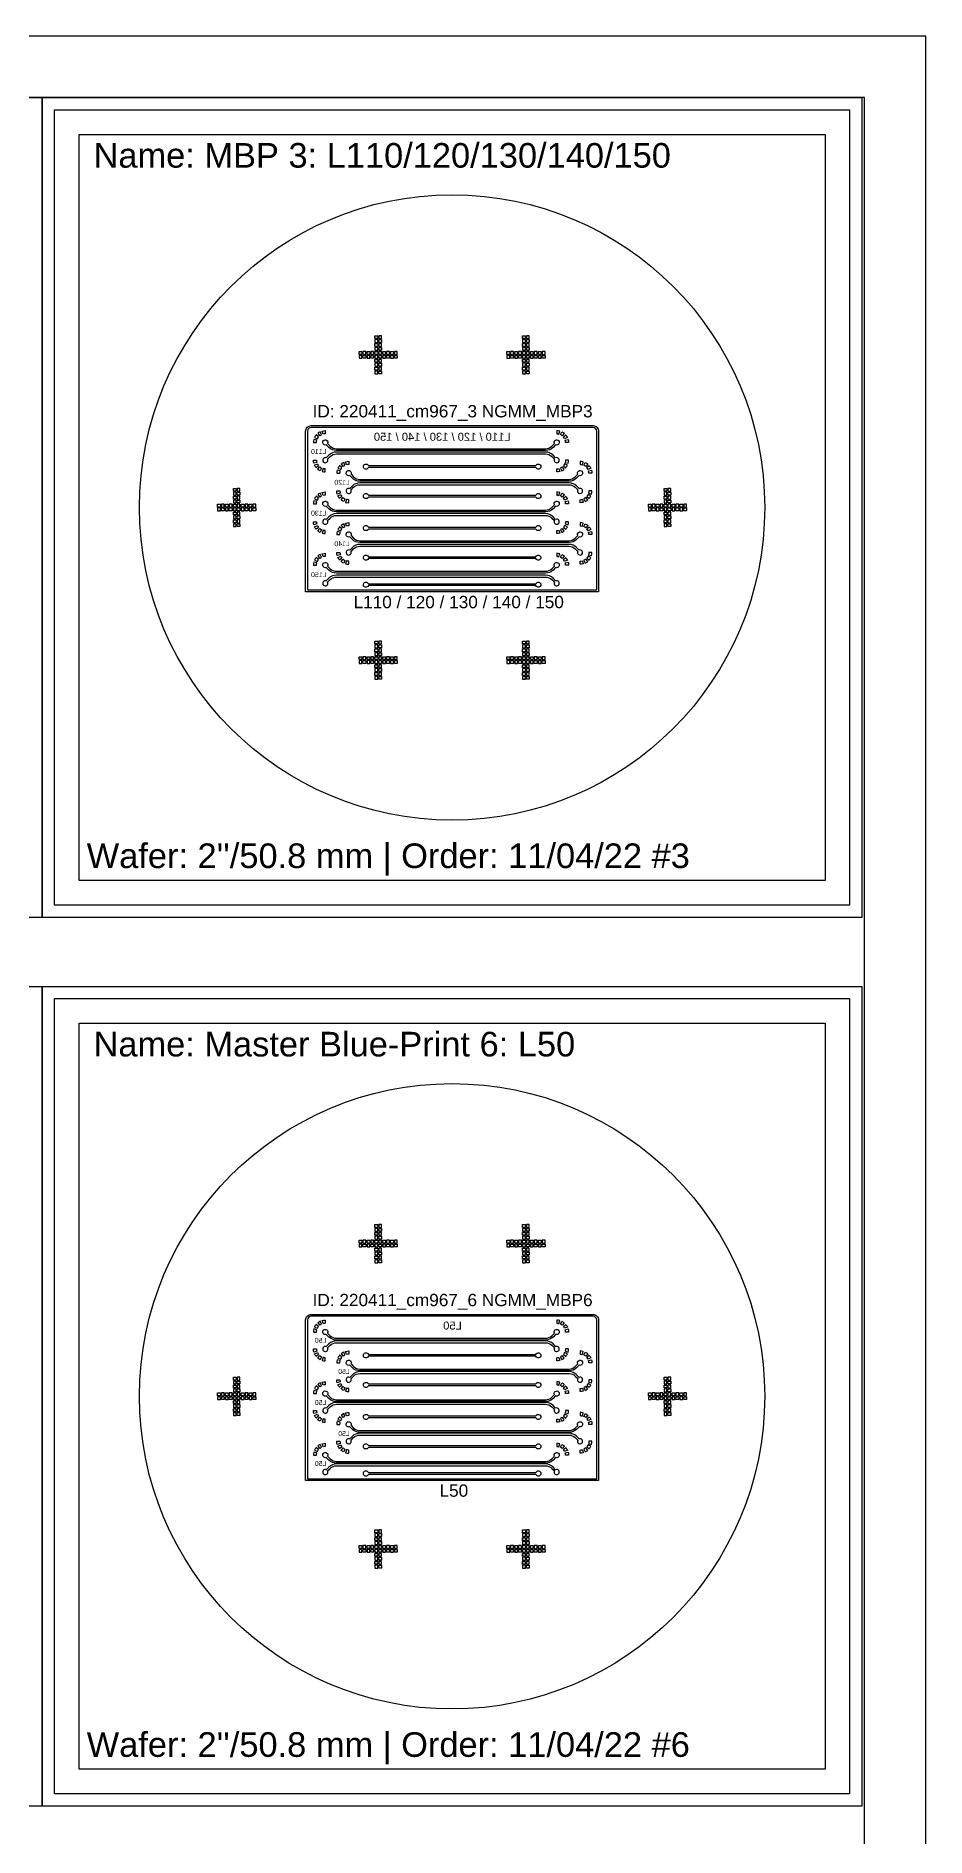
# Model space of a CAD drawing. Extents: x 3 to 210003, y 6 to 297006.
# Drawn here: x 137703 to 210003, y 150706 to 297006 of the extents above; entities that cross this region are included whole.
import ezdxf

# ---------------------------------------------------------------- set-up
doc = ezdxf.new("R2010")
doc.units = 13
doc.header["$MEASUREMENT"] = 0
doc.layers.add('1- Light', color=2, linetype='Continuous')
doc.layers.add('2- Dark', color=4, linetype='Continuous')
doc.styles.get("Standard").update_dxf_attribs({"font": 'Arial.ttf', "height": 4})

msp = doc.modelspace()

# ---------------------------------------------------------------- linework, layer by layer
for points in [[(139203, 291006), (203803, 291006), (203803, 226406), (139203, 226406)], [(141203, 289006), (201803, 289006), (201803, 228406), (141203, 228406)], [(139203, 218806), (203803, 218806), (203803, 154206), (139203, 154206)], [(141203, 216806), (201803, 216806), (201803, 156206), (141203, 156206)]]:
    msp.add_lwpolyline(points, close=True)
at = {"layer": '1- Light'}
for points in [[(165233, 272656), (165463, 272656), (165463, 272426), (165233, 272426)], [(165233, 272116), (165463, 272116), (165463, 272346), (165233, 272346)], [(165773, 272656), (165543, 272656), (165543, 272426), (165773, 272426)], [(165773, 272116), (165543, 272116), (165543, 272346), (165773, 272346)], [(177233, 272656), (177463, 272656), (177463, 272426), (177233, 272426)], [(177233, 272116), (177463, 272116), (177463, 272346), (177233, 272346)], [(177773, 272656), (177543, 272656), (177543, 272426), (177773, 272426)], [(177773, 272116), (177543, 272116), (177543, 272346), (177773, 272346)], [(163953, 271376), (164183, 271376), (164183, 271146), (163953, 271146)], [(163953, 270836), (164183, 270836), (164183, 271066), (163953, 271066)], [(164493, 271376), (164263, 271376), (164263, 271146), (164493, 271146)], [(164493, 270836), (164263, 270836), (164263, 271066), (164493, 271066)], [(164593, 271376), (164823, 271376), (164823, 271146), (164593, 271146)], [(164593, 270836), (164823, 270836), (164823, 271066), (164593, 271066)], [(165133, 271376), (164903, 271376), (164903, 271146), (165133, 271146)], [(165133, 270836), (164903, 270836), (164903, 271066), (165133, 271066)], [(165233, 272016), (165463, 272016), (165463, 271786), (165233, 271786)], [(165233, 271476), (165463, 271476), (165463, 271706), (165233, 271706)], [(165233, 271376), (165463, 271376), (165463, 271146), (165233, 271146)], [(165233, 270836), (165463, 270836), (165463, 271066), (165233, 271066)], [(165233, 270736), (165463, 270736), (165463, 270506), (165233, 270506)], [(165773, 272016), (165543, 272016), (165543, 271786), (165773, 271786)], [(165773, 271476), (165543, 271476), (165543, 271706), (165773, 271706)], [(165773, 271376), (165543, 271376), (165543, 271146), (165773, 271146)], [(165773, 270836), (165543, 270836), (165543, 271066), (165773, 271066)], [(165773, 270736), (165543, 270736), (165543, 270506), (165773, 270506)], [(165873, 271376), (166103, 271376), (166103, 271146), (165873, 271146)], [(165873, 270836), (166103, 270836), (166103, 271066), (165873, 271066)], [(166413, 271376), (166183, 271376), (166183, 271146), (166413, 271146)], [(166413, 270836), (166183, 270836), (166183, 271066), (166413, 271066)], [(166513, 271376), (166743, 271376), (166743, 271146), (166513, 271146)], [(166513, 270836), (166743, 270836), (166743, 271066), (166513, 271066)], [(167053, 271376), (166823, 271376), (166823, 271146), (167053, 271146)], [(167053, 270836), (166823, 270836), (166823, 271066), (167053, 271066)], [(175953, 271376), (176183, 271376), (176183, 271146), (175953, 271146)], [(175953, 270836), (176183, 270836), (176183, 271066), (175953, 271066)], [(176493, 271376), (176263, 271376), (176263, 271146), (176493, 271146)], [(176493, 270836), (176263, 270836), (176263, 271066), (176493, 271066)], [(176593, 271376), (176823, 271376), (176823, 271146), (176593, 271146)], [(176593, 270836), (176823, 270836), (176823, 271066), (176593, 271066)], [(177133, 271376), (176903, 271376), (176903, 271146), (177133, 271146)], [(177133, 270836), (176903, 270836), (176903, 271066), (177133, 271066)], [(177233, 272016), (177463, 272016), (177463, 271786), (177233, 271786)], [(177233, 271476), (177463, 271476), (177463, 271706), (177233, 271706)], [(177233, 271376), (177463, 271376), (177463, 271146), (177233, 271146)], [(177233, 270836), (177463, 270836), (177463, 271066), (177233, 271066)], [(177233, 270736), (177463, 270736), (177463, 270506), (177233, 270506)], [(177773, 272016), (177543, 272016), (177543, 271786), (177773, 271786)], [(177773, 271476), (177543, 271476), (177543, 271706), (177773, 271706)], [(177773, 271376), (177543, 271376), (177543, 271146), (177773, 271146)], [(177773, 270836), (177543, 270836), (177543, 271066), (177773, 271066)], [(177773, 270736), (177543, 270736), (177543, 270506), (177773, 270506)], [(177873, 271376), (178103, 271376), (178103, 271146), (177873, 271146)], [(177873, 270836), (178103, 270836), (178103, 271066), (177873, 271066)], [(178413, 271376), (178183, 271376), (178183, 271146), (178413, 271146)], [(178413, 270836), (178183, 270836), (178183, 271066), (178413, 271066)], [(178513, 271376), (178743, 271376), (178743, 271146), (178513, 271146)], [(178513, 270836), (178743, 270836), (178743, 271066), (178513, 271066)], [(179053, 271376), (178823, 271376), (178823, 271146), (179053, 271146)], [(179053, 270836), (178823, 270836), (178823, 271066), (179053, 271066)], [(165233, 270196), (165463, 270196), (165463, 270426), (165233, 270426)], [(165233, 270096), (165463, 270096), (165463, 269866), (165233, 269866)], [(165233, 269556), (165463, 269556), (165463, 269786), (165233, 269786)], [(165773, 270196), (165543, 270196), (165543, 270426), (165773, 270426)], [(165773, 270096), (165543, 270096), (165543, 269866), (165773, 269866)], [(165773, 269556), (165543, 269556), (165543, 269786), (165773, 269786)], [(177233, 270196), (177463, 270196), (177463, 270426), (177233, 270426)], [(177233, 270096), (177463, 270096), (177463, 269866), (177233, 269866)], [(177233, 269556), (177463, 269556), (177463, 269786), (177233, 269786)], [(177773, 270196), (177543, 270196), (177543, 270426), (177773, 270426)], [(177773, 270096), (177543, 270096), (177543, 269866), (177773, 269866)], [(177773, 269556), (177543, 269556), (177543, 269786), (177773, 269786)], [(152453, 258976), (152683, 258976), (152683, 258746), (152453, 258746)], [(152993, 258976), (152763, 258976), (152763, 258746), (152993, 258746)], [(153093, 258976), (153323, 258976), (153323, 258746), (153093, 258746)], [(153633, 258976), (153403, 258976), (153403, 258746), (153633, 258746)], [(153733, 260256), (153963, 260256), (153963, 260026), (153733, 260026)], [(153733, 259716), (153963, 259716), (153963, 259946), (153733, 259946)], [(153733, 259616), (153963, 259616), (153963, 259386), (153733, 259386)], [(153733, 259076), (153963, 259076), (153963, 259306), (153733, 259306)], [(153733, 258976), (153963, 258976), (153963, 258746), (153733, 258746)], [(154273, 260256), (154043, 260256), (154043, 260026), (154273, 260026)], [(154273, 259716), (154043, 259716), (154043, 259946), (154273, 259946)], [(154273, 259616), (154043, 259616), (154043, 259386), (154273, 259386)], [(154273, 259076), (154043, 259076), (154043, 259306), (154273, 259306)], [(154273, 258976), (154043, 258976), (154043, 258746), (154273, 258746)], [(154373, 258976), (154603, 258976), (154603, 258746), (154373, 258746)], [(154913, 258976), (154683, 258976), (154683, 258746), (154913, 258746)], [(155013, 258976), (155243, 258976), (155243, 258746), (155013, 258746)], [(155553, 258976), (155323, 258976), (155323, 258746), (155553, 258746)], [(187453, 258976), (187683, 258976), (187683, 258746), (187453, 258746)], [(187993, 258976), (187763, 258976), (187763, 258746), (187993, 258746)], [(188093, 258976), (188323, 258976), (188323, 258746), (188093, 258746)], [(188633, 258976), (188403, 258976), (188403, 258746), (188633, 258746)], [(188733, 260256), (188963, 260256), (188963, 260026), (188733, 260026)], [(188733, 259716), (188963, 259716), (188963, 259946), (188733, 259946)], [(188733, 259616), (188963, 259616), (188963, 259386), (188733, 259386)], [(188733, 259076), (188963, 259076), (188963, 259306), (188733, 259306)], [(188733, 258976), (188963, 258976), (188963, 258746), (188733, 258746)], [(189273, 260256), (189043, 260256), (189043, 260026), (189273, 260026)], [(189273, 259716), (189043, 259716), (189043, 259946), (189273, 259946)], [(189273, 259616), (189043, 259616), (189043, 259386), (189273, 259386)], [(189273, 259076), (189043, 259076), (189043, 259306), (189273, 259306)], [(189273, 258976), (189043, 258976), (189043, 258746), (189273, 258746)], [(189373, 258976), (189603, 258976), (189603, 258746), (189373, 258746)], [(189913, 258976), (189683, 258976), (189683, 258746), (189913, 258746)], [(190013, 258976), (190243, 258976), (190243, 258746), (190013, 258746)], [(190553, 258976), (190323, 258976), (190323, 258746), (190553, 258746)], [(152453, 258436), (152683, 258436), (152683, 258666), (152453, 258666)], [(152993, 258436), (152763, 258436), (152763, 258666), (152993, 258666)], [(153093, 258436), (153323, 258436), (153323, 258666), (153093, 258666)], [(153633, 258436), (153403, 258436), (153403, 258666), (153633, 258666)], [(153733, 258436), (153963, 258436), (153963, 258666), (153733, 258666)], [(153733, 258336), (153963, 258336), (153963, 258106), (153733, 258106)], [(153733, 257796), (153963, 257796), (153963, 258026), (153733, 258026)], [(153733, 257696), (153963, 257696), (153963, 257466), (153733, 257466)], [(154273, 258436), (154043, 258436), (154043, 258666), (154273, 258666)], [(154273, 258336), (154043, 258336), (154043, 258106), (154273, 258106)], [(154273, 257796), (154043, 257796), (154043, 258026), (154273, 258026)], [(154273, 257696), (154043, 257696), (154043, 257466), (154273, 257466)], [(154373, 258436), (154603, 258436), (154603, 258666), (154373, 258666)], [(154913, 258436), (154683, 258436), (154683, 258666), (154913, 258666)], [(155013, 258436), (155243, 258436), (155243, 258666), (155013, 258666)], [(155553, 258436), (155323, 258436), (155323, 258666), (155553, 258666)], [(187453, 258436), (187683, 258436), (187683, 258666), (187453, 258666)], [(187993, 258436), (187763, 258436), (187763, 258666), (187993, 258666)], [(188093, 258436), (188323, 258436), (188323, 258666), (188093, 258666)], [(188633, 258436), (188403, 258436), (188403, 258666), (188633, 258666)], [(188733, 258436), (188963, 258436), (188963, 258666), (188733, 258666)], [(188733, 258336), (188963, 258336), (188963, 258106), (188733, 258106)], [(188733, 257796), (188963, 257796), (188963, 258026), (188733, 258026)], [(188733, 257696), (188963, 257696), (188963, 257466), (188733, 257466)], [(189273, 258436), (189043, 258436), (189043, 258666), (189273, 258666)], [(189273, 258336), (189043, 258336), (189043, 258106), (189273, 258106)], [(189273, 257796), (189043, 257796), (189043, 258026), (189273, 258026)], [(189273, 257696), (189043, 257696), (189043, 257466), (189273, 257466)], [(189373, 258436), (189603, 258436), (189603, 258666), (189373, 258666)], [(189913, 258436), (189683, 258436), (189683, 258666), (189913, 258666)], [(190013, 258436), (190243, 258436), (190243, 258666), (190013, 258666)], [(190553, 258436), (190323, 258436), (190323, 258666), (190553, 258666)], [(153733, 257156), (153963, 257156), (153963, 257386), (153733, 257386)], [(154273, 257156), (154043, 257156), (154043, 257386), (154273, 257386)], [(188733, 257156), (188963, 257156), (188963, 257386), (188733, 257386)], [(189273, 257156), (189043, 257156), (189043, 257386), (189273, 257386)], [(165233, 247856), (165463, 247856), (165463, 247626), (165233, 247626)], [(165233, 247316), (165463, 247316), (165463, 247546), (165233, 247546)], [(165773, 247856), (165543, 247856), (165543, 247626), (165773, 247626)], [(165773, 247316), (165543, 247316), (165543, 247546), (165773, 247546)], [(177233, 247856), (177463, 247856), (177463, 247626), (177233, 247626)], [(177233, 247316), (177463, 247316), (177463, 247546), (177233, 247546)], [(177773, 247856), (177543, 247856), (177543, 247626), (177773, 247626)], [(177773, 247316), (177543, 247316), (177543, 247546), (177773, 247546)], [(163953, 246576), (164183, 246576), (164183, 246346), (163953, 246346)], [(163953, 246036), (164183, 246036), (164183, 246266), (163953, 246266)], [(164493, 246576), (164263, 246576), (164263, 246346), (164493, 246346)], [(164493, 246036), (164263, 246036), (164263, 246266), (164493, 246266)], [(164593, 246576), (164823, 246576), (164823, 246346), (164593, 246346)], [(164593, 246036), (164823, 246036), (164823, 246266), (164593, 246266)], [(165133, 246576), (164903, 246576), (164903, 246346), (165133, 246346)], [(165133, 246036), (164903, 246036), (164903, 246266), (165133, 246266)], [(165233, 247216), (165463, 247216), (165463, 246986), (165233, 246986)], [(165233, 246676), (165463, 246676), (165463, 246906), (165233, 246906)], [(165233, 246576), (165463, 246576), (165463, 246346), (165233, 246346)], [(165233, 246036), (165463, 246036), (165463, 246266), (165233, 246266)], [(165233, 245936), (165463, 245936), (165463, 245706), (165233, 245706)], [(165773, 247216), (165543, 247216), (165543, 246986), (165773, 246986)], [(165773, 246676), (165543, 246676), (165543, 246906), (165773, 246906)], [(165773, 246576), (165543, 246576), (165543, 246346), (165773, 246346)], [(165773, 246036), (165543, 246036), (165543, 246266), (165773, 246266)], [(165773, 245936), (165543, 245936), (165543, 245706), (165773, 245706)], [(165873, 246576), (166103, 246576), (166103, 246346), (165873, 246346)], [(165873, 246036), (166103, 246036), (166103, 246266), (165873, 246266)], [(166413, 246576), (166183, 246576), (166183, 246346), (166413, 246346)], [(166413, 246036), (166183, 246036), (166183, 246266), (166413, 246266)], [(166513, 246576), (166743, 246576), (166743, 246346), (166513, 246346)], [(166513, 246036), (166743, 246036), (166743, 246266), (166513, 246266)], [(167053, 246576), (166823, 246576), (166823, 246346), (167053, 246346)], [(167053, 246036), (166823, 246036), (166823, 246266), (167053, 246266)], [(175953, 246576), (176183, 246576), (176183, 246346), (175953, 246346)], [(175953, 246036), (176183, 246036), (176183, 246266), (175953, 246266)], [(176493, 246576), (176263, 246576), (176263, 246346), (176493, 246346)], [(176493, 246036), (176263, 246036), (176263, 246266), (176493, 246266)], [(176593, 246576), (176823, 246576), (176823, 246346), (176593, 246346)], [(176593, 246036), (176823, 246036), (176823, 246266), (176593, 246266)], [(177133, 246576), (176903, 246576), (176903, 246346), (177133, 246346)], [(177133, 246036), (176903, 246036), (176903, 246266), (177133, 246266)], [(177233, 247216), (177463, 247216), (177463, 246986), (177233, 246986)], [(177233, 246676), (177463, 246676), (177463, 246906), (177233, 246906)], [(177233, 246576), (177463, 246576), (177463, 246346), (177233, 246346)], [(177233, 246036), (177463, 246036), (177463, 246266), (177233, 246266)], [(177233, 245936), (177463, 245936), (177463, 245706), (177233, 245706)], [(177773, 247216), (177543, 247216), (177543, 246986), (177773, 246986)], [(177773, 246676), (177543, 246676), (177543, 246906), (177773, 246906)], [(177773, 246576), (177543, 246576), (177543, 246346), (177773, 246346)], [(177773, 246036), (177543, 246036), (177543, 246266), (177773, 246266)], [(177773, 245936), (177543, 245936), (177543, 245706), (177773, 245706)], [(177873, 246576), (178103, 246576), (178103, 246346), (177873, 246346)], [(177873, 246036), (178103, 246036), (178103, 246266), (177873, 246266)], [(178413, 246576), (178183, 246576), (178183, 246346), (178413, 246346)], [(178413, 246036), (178183, 246036), (178183, 246266), (178413, 246266)], [(178513, 246576), (178743, 246576), (178743, 246346), (178513, 246346)], [(178513, 246036), (178743, 246036), (178743, 246266), (178513, 246266)], [(179053, 246576), (178823, 246576), (178823, 246346), (179053, 246346)], [(179053, 246036), (178823, 246036), (178823, 246266), (179053, 246266)], [(165233, 245396), (165463, 245396), (165463, 245626), (165233, 245626)], [(165233, 245296), (165463, 245296), (165463, 245066), (165233, 245066)], [(165233, 244756), (165463, 244756), (165463, 244986), (165233, 244986)], [(165773, 245396), (165543, 245396), (165543, 245626), (165773, 245626)], [(165773, 245296), (165543, 245296), (165543, 245066), (165773, 245066)], [(165773, 244756), (165543, 244756), (165543, 244986), (165773, 244986)], [(177233, 245396), (177463, 245396), (177463, 245626), (177233, 245626)], [(177233, 245296), (177463, 245296), (177463, 245066), (177233, 245066)], [(177233, 244756), (177463, 244756), (177463, 244986), (177233, 244986)], [(177773, 245396), (177543, 245396), (177543, 245626), (177773, 245626)], [(177773, 245296), (177543, 245296), (177543, 245066), (177773, 245066)], [(177773, 244756), (177543, 244756), (177543, 244986), (177773, 244986)], [(165233, 200456), (165463, 200456), (165463, 200226), (165233, 200226)], [(165773, 200456), (165543, 200456), (165543, 200226), (165773, 200226)], [(177233, 200456), (177463, 200456), (177463, 200226), (177233, 200226)], [(177773, 200456), (177543, 200456), (177543, 200226), (177773, 200226)], [(163953, 199176), (164183, 199176), (164183, 198946), (163953, 198946)], [(164493, 199176), (164263, 199176), (164263, 198946), (164493, 198946)], [(164593, 199176), (164823, 199176), (164823, 198946), (164593, 198946)], [(165133, 199176), (164903, 199176), (164903, 198946), (165133, 198946)], [(165233, 199916), (165463, 199916), (165463, 200146), (165233, 200146)], [(165233, 199816), (165463, 199816), (165463, 199586), (165233, 199586)], [(165233, 199276), (165463, 199276), (165463, 199506), (165233, 199506)], [(165233, 199176), (165463, 199176), (165463, 198946), (165233, 198946)], [(165773, 199916), (165543, 199916), (165543, 200146), (165773, 200146)], [(165773, 199816), (165543, 199816), (165543, 199586), (165773, 199586)], [(165773, 199276), (165543, 199276), (165543, 199506), (165773, 199506)], [(165773, 199176), (165543, 199176), (165543, 198946), (165773, 198946)], [(165873, 199176), (166103, 199176), (166103, 198946), (165873, 198946)], [(166413, 199176), (166183, 199176), (166183, 198946), (166413, 198946)], [(166513, 199176), (166743, 199176), (166743, 198946), (166513, 198946)], [(167053, 199176), (166823, 199176), (166823, 198946), (167053, 198946)], [(175953, 199176), (176183, 199176), (176183, 198946), (175953, 198946)], [(176493, 199176), (176263, 199176), (176263, 198946), (176493, 198946)], [(176593, 199176), (176823, 199176), (176823, 198946), (176593, 198946)], [(177133, 199176), (176903, 199176), (176903, 198946), (177133, 198946)], [(177233, 199916), (177463, 199916), (177463, 200146), (177233, 200146)], [(177233, 199816), (177463, 199816), (177463, 199586), (177233, 199586)], [(177233, 199276), (177463, 199276), (177463, 199506), (177233, 199506)], [(177233, 199176), (177463, 199176), (177463, 198946), (177233, 198946)], [(177773, 199916), (177543, 199916), (177543, 200146), (177773, 200146)], [(177773, 199816), (177543, 199816), (177543, 199586), (177773, 199586)], [(177773, 199276), (177543, 199276), (177543, 199506), (177773, 199506)], [(177773, 199176), (177543, 199176), (177543, 198946), (177773, 198946)], [(177873, 199176), (178103, 199176), (178103, 198946), (177873, 198946)], [(178413, 199176), (178183, 199176), (178183, 198946), (178413, 198946)], [(178513, 199176), (178743, 199176), (178743, 198946), (178513, 198946)], [(179053, 199176), (178823, 199176), (178823, 198946), (179053, 198946)], [(163953, 198636), (164183, 198636), (164183, 198866), (163953, 198866)], [(164493, 198636), (164263, 198636), (164263, 198866), (164493, 198866)], [(164593, 198636), (164823, 198636), (164823, 198866), (164593, 198866)], [(165133, 198636), (164903, 198636), (164903, 198866), (165133, 198866)], [(165233, 198636), (165463, 198636), (165463, 198866), (165233, 198866)], [(165233, 198536), (165463, 198536), (165463, 198306), (165233, 198306)], [(165233, 197996), (165463, 197996), (165463, 198226), (165233, 198226)], [(165233, 197896), (165463, 197896), (165463, 197666), (165233, 197666)], [(165233, 197356), (165463, 197356), (165463, 197586), (165233, 197586)], [(165773, 198636), (165543, 198636), (165543, 198866), (165773, 198866)], [(165773, 198536), (165543, 198536), (165543, 198306), (165773, 198306)], [(165773, 197996), (165543, 197996), (165543, 198226), (165773, 198226)], [(165773, 197896), (165543, 197896), (165543, 197666), (165773, 197666)], [(165773, 197356), (165543, 197356), (165543, 197586), (165773, 197586)], [(165873, 198636), (166103, 198636), (166103, 198866), (165873, 198866)], [(166413, 198636), (166183, 198636), (166183, 198866), (166413, 198866)], [(166513, 198636), (166743, 198636), (166743, 198866), (166513, 198866)], [(167053, 198636), (166823, 198636), (166823, 198866), (167053, 198866)], [(175953, 198636), (176183, 198636), (176183, 198866), (175953, 198866)], [(176493, 198636), (176263, 198636), (176263, 198866), (176493, 198866)], [(176593, 198636), (176823, 198636), (176823, 198866), (176593, 198866)], [(177133, 198636), (176903, 198636), (176903, 198866), (177133, 198866)], [(177233, 198636), (177463, 198636), (177463, 198866), (177233, 198866)], [(177233, 198536), (177463, 198536), (177463, 198306), (177233, 198306)], [(177233, 197996), (177463, 197996), (177463, 198226), (177233, 198226)], [(177233, 197896), (177463, 197896), (177463, 197666), (177233, 197666)], [(177233, 197356), (177463, 197356), (177463, 197586), (177233, 197586)], [(177773, 198636), (177543, 198636), (177543, 198866), (177773, 198866)], [(177773, 198536), (177543, 198536), (177543, 198306), (177773, 198306)], [(177773, 197996), (177543, 197996), (177543, 198226), (177773, 198226)], [(177773, 197896), (177543, 197896), (177543, 197666), (177773, 197666)], [(177773, 197356), (177543, 197356), (177543, 197586), (177773, 197586)], [(177873, 198636), (178103, 198636), (178103, 198866), (177873, 198866)], [(178413, 198636), (178183, 198636), (178183, 198866), (178413, 198866)], [(178513, 198636), (178743, 198636), (178743, 198866), (178513, 198866)], [(179053, 198636), (178823, 198636), (178823, 198866), (179053, 198866)], [(153733, 188056), (153963, 188056), (153963, 187826), (153733, 187826)], [(153733, 187516), (153963, 187516), (153963, 187746), (153733, 187746)], [(153733, 187416), (153963, 187416), (153963, 187186), (153733, 187186)], [(154273, 188056), (154043, 188056), (154043, 187826), (154273, 187826)], [(154273, 187516), (154043, 187516), (154043, 187746), (154273, 187746)], [(154273, 187416), (154043, 187416), (154043, 187186), (154273, 187186)], [(188733, 188056), (188963, 188056), (188963, 187826), (188733, 187826)], [(188733, 187516), (188963, 187516), (188963, 187746), (188733, 187746)], [(188733, 187416), (188963, 187416), (188963, 187186), (188733, 187186)], [(189273, 188056), (189043, 188056), (189043, 187826), (189273, 187826)], [(189273, 187516), (189043, 187516), (189043, 187746), (189273, 187746)], [(189273, 187416), (189043, 187416), (189043, 187186), (189273, 187186)], [(152453, 186776), (152683, 186776), (152683, 186546), (152453, 186546)], [(152453, 186236), (152683, 186236), (152683, 186466), (152453, 186466)], [(152993, 186776), (152763, 186776), (152763, 186546), (152993, 186546)], [(152993, 186236), (152763, 186236), (152763, 186466), (152993, 186466)], [(153093, 186776), (153323, 186776), (153323, 186546), (153093, 186546)], [(153093, 186236), (153323, 186236), (153323, 186466), (153093, 186466)], [(153633, 186776), (153403, 186776), (153403, 186546), (153633, 186546)], [(153633, 186236), (153403, 186236), (153403, 186466), (153633, 186466)], [(153733, 186876), (153963, 186876), (153963, 187106), (153733, 187106)], [(153733, 186776), (153963, 186776), (153963, 186546), (153733, 186546)], [(153733, 186236), (153963, 186236), (153963, 186466), (153733, 186466)], [(153733, 186136), (153963, 186136), (153963, 185906), (153733, 185906)], [(153733, 185596), (153963, 185596), (153963, 185826), (153733, 185826)], [(154273, 186876), (154043, 186876), (154043, 187106), (154273, 187106)], [(154273, 186776), (154043, 186776), (154043, 186546), (154273, 186546)], [(154273, 186236), (154043, 186236), (154043, 186466), (154273, 186466)], [(154273, 186136), (154043, 186136), (154043, 185906), (154273, 185906)], [(154273, 185596), (154043, 185596), (154043, 185826), (154273, 185826)], [(154373, 186776), (154603, 186776), (154603, 186546), (154373, 186546)], [(154373, 186236), (154603, 186236), (154603, 186466), (154373, 186466)], [(154913, 186776), (154683, 186776), (154683, 186546), (154913, 186546)], [(154913, 186236), (154683, 186236), (154683, 186466), (154913, 186466)], [(155013, 186776), (155243, 186776), (155243, 186546), (155013, 186546)], [(155013, 186236), (155243, 186236), (155243, 186466), (155013, 186466)], [(155553, 186776), (155323, 186776), (155323, 186546), (155553, 186546)], [(155553, 186236), (155323, 186236), (155323, 186466), (155553, 186466)], [(187453, 186776), (187683, 186776), (187683, 186546), (187453, 186546)], [(187453, 186236), (187683, 186236), (187683, 186466), (187453, 186466)], [(187993, 186776), (187763, 186776), (187763, 186546), (187993, 186546)], [(187993, 186236), (187763, 186236), (187763, 186466), (187993, 186466)], [(188093, 186776), (188323, 186776), (188323, 186546), (188093, 186546)], [(188093, 186236), (188323, 186236), (188323, 186466), (188093, 186466)], [(188633, 186776), (188403, 186776), (188403, 186546), (188633, 186546)], [(188633, 186236), (188403, 186236), (188403, 186466), (188633, 186466)], [(188733, 186876), (188963, 186876), (188963, 187106), (188733, 187106)], [(188733, 186776), (188963, 186776), (188963, 186546), (188733, 186546)], [(188733, 186236), (188963, 186236), (188963, 186466), (188733, 186466)], [(188733, 186136), (188963, 186136), (188963, 185906), (188733, 185906)], [(188733, 185596), (188963, 185596), (188963, 185826), (188733, 185826)], [(189273, 186876), (189043, 186876), (189043, 187106), (189273, 187106)], [(189273, 186776), (189043, 186776), (189043, 186546), (189273, 186546)], [(189273, 186236), (189043, 186236), (189043, 186466), (189273, 186466)], [(189273, 186136), (189043, 186136), (189043, 185906), (189273, 185906)], [(189273, 185596), (189043, 185596), (189043, 185826), (189273, 185826)], [(189373, 186776), (189603, 186776), (189603, 186546), (189373, 186546)], [(189373, 186236), (189603, 186236), (189603, 186466), (189373, 186466)], [(189913, 186776), (189683, 186776), (189683, 186546), (189913, 186546)], [(189913, 186236), (189683, 186236), (189683, 186466), (189913, 186466)], [(190013, 186776), (190243, 186776), (190243, 186546), (190013, 186546)], [(190013, 186236), (190243, 186236), (190243, 186466), (190013, 186466)], [(190553, 186776), (190323, 186776), (190323, 186546), (190553, 186546)], [(190553, 186236), (190323, 186236), (190323, 186466), (190553, 186466)], [(153733, 185496), (153963, 185496), (153963, 185266), (153733, 185266)], [(153733, 184956), (153963, 184956), (153963, 185186), (153733, 185186)], [(154273, 185496), (154043, 185496), (154043, 185266), (154273, 185266)], [(154273, 184956), (154043, 184956), (154043, 185186), (154273, 185186)], [(188733, 185496), (188963, 185496), (188963, 185266), (188733, 185266)], [(188733, 184956), (188963, 184956), (188963, 185186), (188733, 185186)], [(189273, 185496), (189043, 185496), (189043, 185266), (189273, 185266)], [(189273, 184956), (189043, 184956), (189043, 185186), (189273, 185186)], [(165233, 175656), (165463, 175656), (165463, 175426), (165233, 175426)], [(165773, 175656), (165543, 175656), (165543, 175426), (165773, 175426)], [(177233, 175656), (177463, 175656), (177463, 175426), (177233, 175426)], [(177773, 175656), (177543, 175656), (177543, 175426), (177773, 175426)], [(163953, 174376), (164183, 174376), (164183, 174146), (163953, 174146)], [(164493, 174376), (164263, 174376), (164263, 174146), (164493, 174146)], [(164593, 174376), (164823, 174376), (164823, 174146), (164593, 174146)], [(165133, 174376), (164903, 174376), (164903, 174146), (165133, 174146)], [(165233, 175116), (165463, 175116), (165463, 175346), (165233, 175346)], [(165233, 175016), (165463, 175016), (165463, 174786), (165233, 174786)], [(165233, 174476), (165463, 174476), (165463, 174706), (165233, 174706)], [(165233, 174376), (165463, 174376), (165463, 174146), (165233, 174146)], [(165773, 175116), (165543, 175116), (165543, 175346), (165773, 175346)], [(165773, 175016), (165543, 175016), (165543, 174786), (165773, 174786)], [(165773, 174476), (165543, 174476), (165543, 174706), (165773, 174706)], [(165773, 174376), (165543, 174376), (165543, 174146), (165773, 174146)], [(165873, 174376), (166103, 174376), (166103, 174146), (165873, 174146)], [(166413, 174376), (166183, 174376), (166183, 174146), (166413, 174146)], [(166513, 174376), (166743, 174376), (166743, 174146), (166513, 174146)], [(167053, 174376), (166823, 174376), (166823, 174146), (167053, 174146)], [(175953, 174376), (176183, 174376), (176183, 174146), (175953, 174146)], [(176493, 174376), (176263, 174376), (176263, 174146), (176493, 174146)], [(176593, 174376), (176823, 174376), (176823, 174146), (176593, 174146)], [(177133, 174376), (176903, 174376), (176903, 174146), (177133, 174146)], [(177233, 175116), (177463, 175116), (177463, 175346), (177233, 175346)], [(177233, 175016), (177463, 175016), (177463, 174786), (177233, 174786)], [(177233, 174476), (177463, 174476), (177463, 174706), (177233, 174706)], [(177233, 174376), (177463, 174376), (177463, 174146), (177233, 174146)], [(177773, 175116), (177543, 175116), (177543, 175346), (177773, 175346)], [(177773, 175016), (177543, 175016), (177543, 174786), (177773, 174786)], [(177773, 174476), (177543, 174476), (177543, 174706), (177773, 174706)], [(177773, 174376), (177543, 174376), (177543, 174146), (177773, 174146)], [(177873, 174376), (178103, 174376), (178103, 174146), (177873, 174146)], [(178413, 174376), (178183, 174376), (178183, 174146), (178413, 174146)], [(178513, 174376), (178743, 174376), (178743, 174146), (178513, 174146)], [(179053, 174376), (178823, 174376), (178823, 174146), (179053, 174146)], [(163953, 173836), (164183, 173836), (164183, 174066), (163953, 174066)], [(164493, 173836), (164263, 173836), (164263, 174066), (164493, 174066)], [(164593, 173836), (164823, 173836), (164823, 174066), (164593, 174066)], [(165133, 173836), (164903, 173836), (164903, 174066), (165133, 174066)], [(165233, 173836), (165463, 173836), (165463, 174066), (165233, 174066)], [(165233, 173736), (165463, 173736), (165463, 173506), (165233, 173506)], [(165233, 173196), (165463, 173196), (165463, 173426), (165233, 173426)], [(165233, 173096), (165463, 173096), (165463, 172866), (165233, 172866)], [(165233, 172556), (165463, 172556), (165463, 172786), (165233, 172786)], [(165773, 173836), (165543, 173836), (165543, 174066), (165773, 174066)], [(165773, 173736), (165543, 173736), (165543, 173506), (165773, 173506)], [(165773, 173196), (165543, 173196), (165543, 173426), (165773, 173426)], [(165773, 173096), (165543, 173096), (165543, 172866), (165773, 172866)], [(165773, 172556), (165543, 172556), (165543, 172786), (165773, 172786)], [(165873, 173836), (166103, 173836), (166103, 174066), (165873, 174066)], [(166413, 173836), (166183, 173836), (166183, 174066), (166413, 174066)], [(166513, 173836), (166743, 173836), (166743, 174066), (166513, 174066)], [(167053, 173836), (166823, 173836), (166823, 174066), (167053, 174066)], [(175953, 173836), (176183, 173836), (176183, 174066), (175953, 174066)], [(176493, 173836), (176263, 173836), (176263, 174066), (176493, 174066)], [(176593, 173836), (176823, 173836), (176823, 174066), (176593, 174066)], [(177133, 173836), (176903, 173836), (176903, 174066), (177133, 174066)], [(177233, 173836), (177463, 173836), (177463, 174066), (177233, 174066)], [(177233, 173736), (177463, 173736), (177463, 173506), (177233, 173506)], [(177233, 173196), (177463, 173196), (177463, 173426), (177233, 173426)], [(177233, 173096), (177463, 173096), (177463, 172866), (177233, 172866)], [(177233, 172556), (177463, 172556), (177463, 172786), (177233, 172786)], [(177773, 173836), (177543, 173836), (177543, 174066), (177773, 174066)], [(177773, 173736), (177543, 173736), (177543, 173506), (177773, 173506)], [(177773, 173196), (177543, 173196), (177543, 173426), (177773, 173426)], [(177773, 173096), (177543, 173096), (177543, 172866), (177773, 172866)], [(177773, 172556), (177543, 172556), (177543, 172786), (177773, 172786)], [(177873, 173836), (178103, 173836), (178103, 174066), (177873, 174066)], [(178413, 173836), (178183, 173836), (178183, 174066), (178413, 174066)], [(178513, 173836), (178743, 173836), (178743, 174066), (178513, 174066)], [(179053, 173836), (178823, 173836), (178823, 174066), (179053, 174066)]]:
    msp.add_lwpolyline(points, close=True, dxfattribs=at)
for points in [[(183403, 252056), (183403, 251856), (159603, 251856), (159603, 252056), (159603, 264906, -0.4142136), (160053, 265356), (182953, 265356, -0.4142136), (183403, 264906)], [(183253, 252206), (183253, 264906, 0.4142136), (182953, 265206), (160053, 265206, 0.4142136), (159753, 264906), (159753, 252206), (159753, 252006), (183253, 252006)], [(160904, 264633), (160798, 264859, 0.0655435), (160587, 264724), (160747, 264533, -0.0655435)], [(161020, 264675), (160955, 264916, -0.0655435), (161204, 264949), (161204, 264699, 0.0655435)], [(180186, 264675), (180251, 264916, 0.0655435), (180002, 264949), (180002, 264699, -0.0655435)], [(180303, 264633), (180408, 264859, -0.0655435), (180620, 264724), (180459, 264533, 0.0655435)], [(160518, 264173), (160276, 264237, 0.0655435), (160244, 263989), (160494, 263989, -0.0655435)], [(160660, 264445), (160468, 264606, 0.0655435), (160334, 264395), (160560, 264289, -0.0655435)], [(162103, 263333, -0.1989124), (161502, 263582), (161288, 263797, -5.4151681), (161395, 263902), (161608, 263689, 0.1989124), (162103, 263483), (179103, 263483, 0.1989124), (179598, 263689), (179811, 263902, -5.4151681), (179918, 263797), (179704, 263582, -0.1989124), (179103, 263333)], [(180546, 264445), (180738, 264606, -0.0655435), (180873, 264395), (180646, 264289, 0.0655435)], [(180688, 264173), (180930, 264237, -0.0655435), (180962, 263989), (180712, 263989, 0.0655435)], [(160518, 262367), (160276, 262302, -0.0655435), (160244, 262550), (160494, 262550, 0.0655435)], [(160660, 262094), (160468, 261933, -0.0655435), (160334, 262145), (160560, 262250, 0.0655435)], [(160904, 261907), (160798, 261680, -0.0655435), (160587, 261815), (160747, 262007, 0.0655435)], [(162103, 263206, 0.1989124), (161502, 262957), (161288, 262743, 5.4151681), (161395, 262638), (161608, 262851, -0.1989124), (162103, 263056), (179103, 263056, -0.1989124), (179598, 262851), (179811, 262638, 5.4151681), (179918, 262743), (179704, 262957, 0.1989124), (179103, 263206)], [(162560, 261953), (162368, 262114, 0.0655435), (162234, 261902), (162460, 261797, -0.0655435)], [(162804, 262140), (162698, 262367, 0.0655435), (162487, 262232), (162647, 262040, -0.0655435)], [(162920, 262182), (162855, 262424, -0.0655435), (163104, 262457), (163104, 262207, 0.0655435)], [(171507, 261956), (164703, 261956, -5.4153394), (164703, 262106), (171507, 262106), (171582, 262106), (178315, 262106, -5.4153394), (178315, 261956)], [(180303, 261907), (180408, 261680, 0.0655435), (180620, 261815), (180459, 262007, -0.0655435)], [(180546, 262094), (180738, 261933, 0.0655435), (180873, 262145), (180646, 262250, -0.0655435)], [(180688, 262367), (180930, 262302, 0.0655435), (180962, 262550), (180712, 262550, -0.0655435)], [(182086, 262182), (182151, 262424, 0.0655435), (181902, 262457), (181902, 262207, -0.0655435)], [(182203, 262140), (182308, 262367, -0.0655435), (182520, 262232), (182359, 262040, 0.0655435)], [(182446, 261953), (182638, 262114, -0.0655435), (182773, 261902), (182546, 261797, 0.0655435)], [(161020, 261865), (160955, 261623, 0.0655435), (161204, 261590), (161204, 261840, -0.0655435)], [(162418, 261680), (162176, 261745, 0.0655435), (162144, 261497), (162394, 261497, -0.0655435)], [(164003, 260841, -0.1989124), (163402, 261090), (163188, 261304, -5.4151681), (163295, 261409), (163508, 261196, 0.1989124), (164003, 260991), (181003, 260991, 0.1989124), (181498, 261196), (181711, 261409, -5.4151681), (181818, 261304), (181604, 261090, -0.1989124), (181003, 260841)], [(164003, 260706, 0.1989124), (163402, 260457), (163188, 260243, 5.4151681), (163295, 260138), (163508, 260351, -0.1989124), (164003, 260556), (181003, 260556, -0.1989124), (181498, 260351), (181711, 260138, 5.4151681), (181818, 260243), (181604, 260457, 0.1989124), (181003, 260706)], [(180186, 261865), (180251, 261623, -0.0655435), (180002, 261590), (180002, 261840, 0.0655435)], [(182588, 261680), (182830, 261745, -0.0655435), (182862, 261497), (182612, 261497, 0.0655435)], [(160518, 259190), (160276, 259255, 0.0655435), (160244, 259007), (160494, 259007, -0.0655435)], [(160660, 259463), (160468, 259624, 0.0655435), (160334, 259412), (160560, 259307, -0.0655435)], [(160904, 259650), (160798, 259877, 0.0655435), (160587, 259742), (160747, 259550, -0.0655435)], [(161020, 259692), (160955, 259934, -0.0655435), (161204, 259967), (161204, 259717, 0.0655435)], [(162103, 258351, -0.1989124), (161502, 258600), (161288, 258814, -5.4151681), (161395, 258919), (161608, 258706, 0.1989124), (162103, 258501), (179103, 258501, 0.1989124), (179598, 258706), (179811, 258919, -5.4151681), (179918, 258814), (179704, 258600, -0.1989124), (179103, 258351)], [(162418, 259867), (162176, 259802, -0.0655435), (162144, 260050), (162394, 260050, 0.0655435)], [(162560, 259594), (162368, 259433, -0.0655435), (162234, 259645), (162460, 259750, 0.0655435)], [(162804, 259407), (162698, 259180, -0.0655435), (162487, 259315), (162647, 259507, 0.0655435)], [(162920, 259365), (162855, 259123, 0.0655435), (163104, 259090), (163104, 259340, -0.0655435)], [(171507, 259556), (164703, 259556, -5.4153394), (164703, 259706), (171507, 259706), (171582, 259706), (178315, 259706, -5.4153394), (178315, 259556)], [(180186, 259692), (180251, 259934, 0.0655435), (180002, 259967), (180002, 259717, -0.0655435)], [(180303, 259650), (180408, 259877, -0.0655435), (180620, 259742), (180459, 259550, 0.0655435)], [(180546, 259463), (180738, 259624, -0.0655435), (180873, 259412), (180646, 259307, 0.0655435)], [(180688, 259190), (180930, 259255, -0.0655435), (180962, 259007), (180712, 259007, 0.0655435)], [(182086, 259365), (182151, 259123, -0.0655435), (181902, 259090), (181902, 259340, 0.0655435)], [(182203, 259407), (182308, 259180, 0.0655435), (182520, 259315), (182359, 259507, -0.0655435)], [(182446, 259594), (182638, 259433, 0.0655435), (182773, 259645), (182546, 259750, -0.0655435)], [(182588, 259867), (182830, 259802, 0.0655435), (182862, 260050), (182612, 260050, -0.0655435)], [(160518, 257367), (160276, 257302, -0.0655435), (160244, 257550), (160494, 257550, 0.0655435)], [(162103, 258206, 0.1989124), (161502, 257957), (161288, 257743, 5.4151681), (161395, 257638), (161608, 257851, -0.1989124), (162103, 258056), (179103, 258056, -0.1989124), (179598, 257851), (179811, 257638, 5.4151681), (179918, 257743), (179704, 257957, 0.1989124), (179103, 258206)], [(180688, 257367), (180930, 257302, 0.0655435), (180962, 257550), (180712, 257550, -0.0655435)], [(160660, 257094), (160468, 256933, -0.0655435), (160334, 257145), (160560, 257250, 0.0655435)], [(160904, 256907), (160798, 256680, -0.0655435), (160587, 256815), (160747, 257007, 0.0655435)], [(161020, 256865), (160955, 256623, 0.0655435), (161204, 256590), (161204, 256840, -0.0655435)], [(162418, 256700), (162176, 256765, 0.0655435), (162144, 256517), (162394, 256517, -0.0655435)], [(162560, 256973), (162368, 257134, 0.0655435), (162234, 256922), (162460, 256817, -0.0655435)], [(162804, 257160), (162698, 257387, 0.0655435), (162487, 257252), (162647, 257060, -0.0655435)], [(162920, 257202), (162855, 257444, -0.0655435), (163104, 257477), (163104, 257227, 0.0655435)], [(164003, 255861, -0.1989124), (163402, 256110), (163188, 256324, -5.4151681), (163295, 256429), (163508, 256216, 0.1989124), (164003, 256011), (181003, 256011, 0.1989124), (181498, 256216), (181711, 256429, -5.4151681), (181818, 256324), (181604, 256110, -0.1989124), (181003, 255861)], [(171507, 256956), (164703, 256956, -5.4153394), (164703, 257106), (171507, 257106), (171582, 257106), (178315, 257106, -5.4153394), (178315, 256956)], [(180186, 256865), (180251, 256623, -0.0655435), (180002, 256590), (180002, 256840, 0.0655435)], [(180303, 256907), (180408, 256680, 0.0655435), (180620, 256815), (180459, 257007, -0.0655435)], [(180546, 257094), (180738, 256933, 0.0655435), (180873, 257145), (180646, 257250, -0.0655435)], [(182086, 257202), (182151, 257444, 0.0655435), (181902, 257477), (181902, 257227, -0.0655435)], [(182203, 257160), (182308, 257387, -0.0655435), (182520, 257252), (182359, 257060, 0.0655435)], [(182446, 256973), (182638, 257134, -0.0655435), (182773, 256922), (182546, 256817, 0.0655435)], [(182588, 256700), (182830, 256765, -0.0655435), (182862, 256517), (182612, 256517, 0.0655435)], [(160660, 254483), (160468, 254644, 0.0655435), (160334, 254432), (160560, 254327, -0.0655435)], [(160904, 254670), (160798, 254897, 0.0655435), (160587, 254762), (160747, 254570, -0.0655435)], [(161020, 254712), (160955, 254954, -0.0655435), (161204, 254987), (161204, 254737, 0.0655435)], [(162418, 254867), (162176, 254802, -0.0655435), (162144, 255050), (162394, 255050, 0.0655435)], [(162560, 254594), (162368, 254433, -0.0655435), (162234, 254645), (162460, 254750, 0.0655435)], [(164003, 255706, 0.1989124), (163402, 255457), (163188, 255243, 5.4151681), (163295, 255138), (163508, 255351, -0.1989124), (164003, 255556), (181003, 255556, -0.1989124), (181498, 255351), (181711, 255138, 5.4151681), (181818, 255243), (181604, 255457, 0.1989124), (181003, 255706)], [(171507, 254556), (164703, 254556, -5.4153394), (164703, 254706), (171507, 254706), (171582, 254706), (178315, 254706, -5.4153394), (178315, 254556)], [(180186, 254712), (180251, 254954, 0.0655435), (180002, 254987), (180002, 254737, -0.0655435)], [(180303, 254670), (180408, 254897, -0.0655435), (180620, 254762), (180459, 254570, 0.0655435)], [(180546, 254483), (180738, 254644, -0.0655435), (180873, 254432), (180646, 254327, 0.0655435)], [(182446, 254594), (182638, 254433, 0.0655435), (182773, 254645), (182546, 254750, -0.0655435)], [(182588, 254867), (182830, 254802, 0.0655435), (182862, 255050), (182612, 255050, -0.0655435)], [(160518, 254210), (160276, 254275, 0.0655435), (160244, 254027), (160494, 254027, -0.0655435)], [(162103, 253371, -0.1989124), (161502, 253620), (161288, 253834, -5.4151681), (161395, 253939), (161608, 253726, 0.1989124), (162103, 253521), (179103, 253521, 0.1989124), (179598, 253726), (179811, 253939, -5.4151681), (179918, 253834), (179704, 253620, -0.1989124), (179103, 253371)], [(162103, 253206, 0.1989124), (161502, 252957), (161288, 252743, 5.4151681), (161395, 252638), (161608, 252851, -0.1989124), (162103, 253056), (179103, 253056, -0.1989124), (179598, 252851), (179811, 252638, 5.4151681), (179918, 252743), (179704, 252957, 0.1989124), (179103, 253206)], [(162804, 254407), (162698, 254180, -0.0655435), (162487, 254315), (162647, 254507, 0.0655435)], [(162920, 254365), (162855, 254123, 0.0655435), (163104, 254090), (163104, 254340, -0.0655435)], [(180688, 254210), (180930, 254275, -0.0655435), (180962, 254027), (180712, 254027, 0.0655435)], [(182086, 254365), (182151, 254123, -0.0655435), (181902, 254090), (181902, 254340, 0.0655435)], [(182203, 254407), (182308, 254180, 0.0655435), (182520, 254315), (182359, 254507, -0.0655435)], [(171507, 252356), (164703, 252356, -5.4153394), (164703, 252506), (171507, 252506), (171582, 252506), (178315, 252506, -5.4153394), (178315, 252356)], [(183403, 179856), (183403, 179656), (159603, 179656), (159603, 179856), (159603, 192706, -0.4142136), (160053, 193156), (182953, 193156, -0.4142136), (183403, 192706)], [(183253, 180006), (183253, 192706, 0.4142136), (182953, 193006), (160053, 193006, 0.4142136), (159753, 192706), (159753, 180006), (159753, 179806), (183253, 179806)], [(160518, 191910), (160276, 191975, 0.0655435), (160244, 191727), (160494, 191727, -0.0655435)], [(160660, 192183), (160468, 192344, 0.0655435), (160334, 192132), (160560, 192027, -0.0655435)], [(160904, 192370), (160798, 192597, 0.0655435), (160587, 192462), (160747, 192270, -0.0655435)], [(161020, 192412), (160955, 192654, -0.0655435), (161204, 192687), (161204, 192437, 0.0655435)], [(162103, 191071, -0.1989124), (161502, 191320), (161288, 191534, -5.4151681), (161395, 191639), (161608, 191426, 0.1989124), (162103, 191221), (179103, 191221, 0.1989124), (179598, 191426), (179811, 191639, -5.4151681), (179918, 191534), (179704, 191320, -0.1989124), (179103, 191071)], [(180186, 192412), (180251, 192654, 0.0655435), (180002, 192687), (180002, 192437, -0.0655435)], [(180303, 192370), (180408, 192597, -0.0655435), (180620, 192462), (180459, 192270, 0.0655435)], [(180546, 192183), (180738, 192344, -0.0655435), (180873, 192132), (180646, 192027, 0.0655435)], [(180688, 191910), (180930, 191975, -0.0655435), (180962, 191727), (180712, 191727, 0.0655435)], [(160518, 190167), (160276, 190102, -0.0655435), (160244, 190350), (160494, 190350, 0.0655435)], [(162103, 191006, 0.1989124), (161502, 190757), (161288, 190543, 5.4151681), (161395, 190438), (161608, 190651, -0.1989124), (162103, 190856), (179103, 190856, -0.1989124), (179598, 190651), (179811, 190438, 5.4151681), (179918, 190543), (179704, 190757, 0.1989124), (179103, 191006)], [(180688, 190167), (180930, 190102, 0.0655435), (180962, 190350), (180712, 190350, -0.0655435)], [(160660, 189894), (160468, 189733, -0.0655435), (160334, 189945), (160560, 190050, 0.0655435)], [(160904, 189707), (160798, 189480, -0.0655435), (160587, 189615), (160747, 189807, 0.0655435)], [(161020, 189665), (160955, 189423, 0.0655435), (161204, 189390), (161204, 189640, -0.0655435)], [(162418, 189410), (162176, 189475, 0.0655435), (162144, 189227), (162394, 189227, -0.0655435)], [(162560, 189683), (162368, 189844, 0.0655435), (162234, 189632), (162460, 189527, -0.0655435)], [(162804, 189870), (162698, 190097, 0.0655435), (162487, 189962), (162647, 189770, -0.0655435)], [(162920, 189912), (162855, 190154, -0.0655435), (163104, 190187), (163104, 189937, 0.0655435)], [(164003, 188571, -0.1989124), (163402, 188820), (163188, 189034, -5.4151681), (163295, 189139), (163508, 188926, 0.1989124), (164003, 188721), (181003, 188721, 0.1989124), (181498, 188926), (181711, 189139, -5.4151681), (181818, 189034), (181604, 188820, -0.1989124), (181003, 188571)], [(171507, 189756), (164703, 189756, -5.4153394), (164703, 189906), (171507, 189906), (171582, 189906), (178315, 189906, -5.4153394), (178315, 189756)], [(180186, 189665), (180251, 189423, -0.0655435), (180002, 189390), (180002, 189640, 0.0655435)], [(180303, 189707), (180408, 189480, 0.0655435), (180620, 189615), (180459, 189807, -0.0655435)], [(180546, 189894), (180738, 189733, 0.0655435), (180873, 189945), (180646, 190050, -0.0655435)], [(182086, 189912), (182151, 190154, 0.0655435), (181902, 190187), (181902, 189937, -0.0655435)], [(182203, 189870), (182308, 190097, -0.0655435), (182520, 189962), (182359, 189770, 0.0655435)], [(182446, 189683), (182638, 189844, -0.0655435), (182773, 189632), (182546, 189527, 0.0655435)], [(182588, 189410), (182830, 189475, -0.0655435), (182862, 189227), (182612, 189227, 0.0655435)], [(160660, 187183), (160468, 187344, 0.0655435), (160334, 187132), (160560, 187027, -0.0655435)], [(160904, 187370), (160798, 187597, 0.0655435), (160587, 187462), (160747, 187270, -0.0655435)], [(161020, 187412), (160955, 187654, -0.0655435), (161204, 187687), (161204, 187437, 0.0655435)], [(162418, 187667), (162176, 187602, -0.0655435), (162144, 187850), (162394, 187850, 0.0655435)], [(162560, 187394), (162368, 187233, -0.0655435), (162234, 187445), (162460, 187550, 0.0655435)], [(162804, 187207), (162698, 186980, -0.0655435), (162487, 187115), (162647, 187307, 0.0655435)], [(164003, 188506, 0.1989124), (163402, 188257), (163188, 188043, 5.4151681), (163295, 187938), (163508, 188151, -0.1989124), (164003, 188356), (181003, 188356, -0.1989124), (181498, 188151), (181711, 187938, 5.4151681), (181818, 188043), (181604, 188257, 0.1989124), (181003, 188506)], [(171507, 187356), (164703, 187356, -5.4153394), (164703, 187506), (171507, 187506), (171582, 187506), (178315, 187506, -5.4153394), (178315, 187356)], [(180186, 187412), (180251, 187654, 0.0655435), (180002, 187687), (180002, 187437, -0.0655435)], [(180303, 187370), (180408, 187597, -0.0655435), (180620, 187462), (180459, 187270, 0.0655435)], [(180546, 187183), (180738, 187344, -0.0655435), (180873, 187132), (180646, 187027, 0.0655435)], [(182203, 187207), (182308, 186980, 0.0655435), (182520, 187115), (182359, 187307, -0.0655435)], [(182446, 187394), (182638, 187233, 0.0655435), (182773, 187445), (182546, 187550, -0.0655435)], [(182588, 187667), (182830, 187602, 0.0655435), (182862, 187850), (182612, 187850, -0.0655435)], [(160518, 186910), (160276, 186975, 0.0655435), (160244, 186727), (160494, 186727, -0.0655435)], [(162103, 186071, -0.1989124), (161502, 186320), (161288, 186534, -5.4151681), (161395, 186639), (161608, 186426, 0.1989124), (162103, 186221), (179103, 186221, 0.1989124), (179598, 186426), (179811, 186639, -5.4151681), (179918, 186534), (179704, 186320, -0.1989124), (179103, 186071)], [(162103, 186006, 0.1989124), (161502, 185757), (161288, 185543, 5.4151681), (161395, 185438), (161608, 185651, -0.1989124), (162103, 185856), (179103, 185856, -0.1989124), (179598, 185651), (179811, 185438, 5.4151681), (179918, 185543), (179704, 185757, 0.1989124), (179103, 186006)], [(162920, 187165), (162855, 186923, 0.0655435), (163104, 186890), (163104, 187140, -0.0655435)], [(180688, 186910), (180930, 186975, -0.0655435), (180962, 186727), (180712, 186727, 0.0655435)], [(182086, 187165), (182151, 186923, -0.0655435), (181902, 186890), (181902, 187140, 0.0655435)], [(160518, 185167), (160276, 185102, -0.0655435), (160244, 185350), (160494, 185350, 0.0655435)], [(160660, 184894), (160468, 184733, -0.0655435), (160334, 184945), (160560, 185050, 0.0655435)], [(160904, 184707), (160798, 184480, -0.0655435), (160587, 184615), (160747, 184807, 0.0655435)], [(161020, 184665), (160955, 184423, 0.0655435), (161204, 184390), (161204, 184640, -0.0655435)], [(162418, 184410), (162176, 184475, 0.0655435), (162144, 184227), (162394, 184227, -0.0655435)], [(162560, 184683), (162368, 184844, 0.0655435), (162234, 184632), (162460, 184527, -0.0655435)], [(162804, 184870), (162698, 185097, 0.0655435), (162487, 184962), (162647, 184770, -0.0655435)], [(162920, 184912), (162855, 185154, -0.0655435), (163104, 185187), (163104, 184937, 0.0655435)], [(164003, 183571, -0.1989124), (163402, 183820), (163188, 184034, -5.4151681), (163295, 184139), (163508, 183926, 0.1989124), (164003, 183721), (181003, 183721, 0.1989124), (181498, 183926), (181711, 184139, -5.4151681), (181818, 184034), (181604, 183820, -0.1989124), (181003, 183571)], [(171507, 184756), (164703, 184756, -5.4153394), (164703, 184906), (171507, 184906), (171582, 184906), (178315, 184906, -5.4153394), (178315, 184756)], [(180186, 184665), (180251, 184423, -0.0655435), (180002, 184390), (180002, 184640, 0.0655435)], [(180303, 184707), (180408, 184480, 0.0655435), (180620, 184615), (180459, 184807, -0.0655435)], [(180546, 184894), (180738, 184733, 0.0655435), (180873, 184945), (180646, 185050, -0.0655435)], [(180688, 185167), (180930, 185102, 0.0655435), (180962, 185350), (180712, 185350, -0.0655435)], [(182086, 184912), (182151, 185154, 0.0655435), (181902, 185187), (181902, 184937, -0.0655435)], [(182203, 184870), (182308, 185097, -0.0655435), (182520, 184962), (182359, 184770, 0.0655435)], [(182446, 184683), (182638, 184844, -0.0655435), (182773, 184632), (182546, 184527, 0.0655435)], [(182588, 184410), (182830, 184475, -0.0655435), (182862, 184227), (182612, 184227, 0.0655435)], [(164003, 183506, 0.1989124), (163402, 183257), (163188, 183043, 5.4151681), (163295, 182938), (163508, 183151, -0.1989124), (164003, 183356), (181003, 183356, -0.1989124), (181498, 183151), (181711, 182938, 5.4151681), (181818, 183043), (181604, 183257, 0.1989124), (181003, 183506)], [(160518, 181910), (160276, 181975, 0.0655435), (160244, 181727), (160494, 181727, -0.0655435)], [(160660, 182183), (160468, 182344, 0.0655435), (160334, 182132), (160560, 182027, -0.0655435)], [(160904, 182370), (160798, 182597, 0.0655435), (160587, 182462), (160747, 182270, -0.0655435)], [(161020, 182412), (160955, 182654, -0.0655435), (161204, 182687), (161204, 182437, 0.0655435)], [(162103, 181071, -0.1989124), (161502, 181320), (161288, 181534, -5.4151681), (161395, 181639), (161608, 181426, 0.1989124), (162103, 181221), (179103, 181221, 0.1989124), (179598, 181426), (179811, 181639, -5.4151681), (179918, 181534), (179704, 181320, -0.1989124), (179103, 181071)], [(162418, 182667), (162176, 182602, -0.0655435), (162144, 182850), (162394, 182850, 0.0655435)], [(162560, 182394), (162368, 182233, -0.0655435), (162234, 182445), (162460, 182550, 0.0655435)], [(162804, 182207), (162698, 181980, -0.0655435), (162487, 182115), (162647, 182307, 0.0655435)], [(162920, 182165), (162855, 181923, 0.0655435), (163104, 181890), (163104, 182140, -0.0655435)], [(171507, 182356), (164703, 182356, -5.4153394), (164703, 182506), (171507, 182506), (171582, 182506), (178315, 182506, -5.4153394), (178315, 182356)], [(180186, 182412), (180251, 182654, 0.0655435), (180002, 182687), (180002, 182437, -0.0655435)], [(180303, 182370), (180408, 182597, -0.0655435), (180620, 182462), (180459, 182270, 0.0655435)], [(180546, 182183), (180738, 182344, -0.0655435), (180873, 182132), (180646, 182027, 0.0655435)], [(180688, 181910), (180930, 181975, -0.0655435), (180962, 181727), (180712, 181727, 0.0655435)], [(182086, 182165), (182151, 181923, -0.0655435), (181902, 181890), (181902, 182140, 0.0655435)], [(182203, 182207), (182308, 181980, 0.0655435), (182520, 182115), (182359, 182307, -0.0655435)], [(182446, 182394), (182638, 182233, 0.0655435), (182773, 182445), (182546, 182550, -0.0655435)], [(182588, 182667), (182830, 182602, 0.0655435), (182862, 182850), (182612, 182850, -0.0655435)], [(162103, 181006, 0.1989124), (161502, 180757), (161288, 180543, 5.4151681), (161395, 180438), (161608, 180651, -0.1989124), (162103, 180856), (179103, 180856, -0.1989124), (179598, 180651), (179811, 180438, 5.4151681), (179918, 180543), (179704, 180757, 0.1989124), (179103, 181006)], [(171507, 180156), (164703, 180156, -5.4153394), (164703, 180306), (171507, 180306), (171582, 180306), (178315, 180306, -5.4153394), (178315, 180156)]]:
    msp.add_lwpolyline(points, format="xyb", close=True, dxfattribs=at)
for centre in [(171503, 258706), (171503, 186506)]:
    msp.add_circle(centre, 25400, dxfattribs=at)
at = {"layer": '2- Dark'}
for points in [[(3, 6), (210003, 6), (210003, 297006), (3, 297006)], [(71603, 292006), (138203, 292006), (138203, 225406), (71603, 225406)], [(138203, 292006), (204803, 292006), (204803, 225406), (138203, 225406)], [(71603, 219806), (138203, 219806), (138203, 153206), (71603, 153206)], [(138203, 219806), (204803, 219806), (204803, 153206), (138203, 153206)]]:
    msp.add_lwpolyline(points, close=True, dxfattribs=at)
msp.add_lwpolyline([(205003, 10006), (205003, 292006), (5003, 292006), (5003, 10006)], dxfattribs=at)

# ---------------------------------------------------------------- texts
at = {"char_height": 2000, "attachment_point": 1}
for s, insert in [('Name: MBP 3: L110/120/130/140/150', (142377, 288312)), ("Wafer: 2''/50.8 mm | Order: 11/04/22 #3", (141822, 231415)), ('Name: Master Blue-Print 6: L50', (142377, 216112)), ("Wafer: 2''/50.8 mm | Order: 11/04/22 #6", (141822, 159215))]:
    msp.add_mtext_dynamic_manual_height_columns(s, width=66218.59, gutter_width=20, heights=[0], dxfattribs=dict(at, insert=insert))
at = {"layer": '1- Light'}
for s, p in [('ID: 220411_cm967_3 NGMM_MBP3', (160174, 266028)), ('L110 / 120 / 130 / 140 / 150 ', (163500, 250526)), ('ID: 220411_cm967_6 NGMM_MBP6', (160174, 193828)), ('L50', (170481, 178346))]:
    msp.add_text(s, height=1000, dxfattribs=at).set_placement(p)
at = {"layer": '1- Light', "extrusion": (0, 0, -1), "attachment_point": 1, "text_direction": (-1, 0, 0)}
for s, width, insert, char_height in [('L110 / 120 / 130 / 140 / 150', 17806.26, (176252, 264778), 650), ('L110', 2007.97, (161288, 263451), 400), ('L120', 2007.97, (163188, 260951), 400), ('L130', 2007.97, (161288, 258451), 400), ('L140', 2007.97, (163188, 255966), 400), ('L150', 2007.97, (161288, 253451), 400), ('L50', 17806.26, (172292, 192578), 650), ('L50', 2007.97, (161288, 191251), 400), ('L50', 2007.97, (163188, 188726), 400), ('L50', 2007.97, (161288, 186201), 400), ('L50', 2007.97, (163188, 183676), 400), ('L50', 2007.97, (161288, 181251), 400)]:
    msp.add_mtext_dynamic_manual_height_columns(s, width=width, gutter_width=20, heights=[0], dxfattribs=dict(at, insert=insert, char_height=char_height))

doc.saveas('drawing.dxf')
